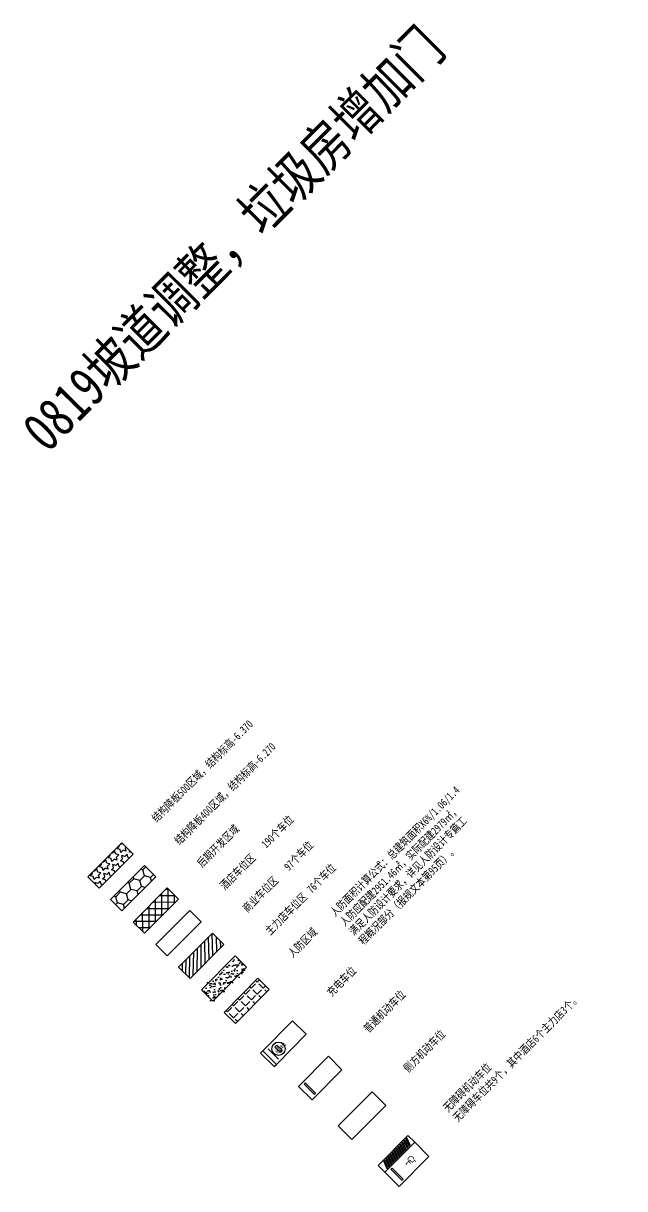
# Model space of a CAD drawing. Extents: x 517381295 to 519272522, y 3499086963 to 3500603577.
# Drawn here: x 518984828 to 519059951, y 3499944142 to 3500089698 of the extents above; entities that cross this region are included whole.
import ezdxf

# ---------------------------------------------------------------- set-up
doc = ezdxf.new("R2010")
doc.units = 0
doc.header["$LTSCALE"] = 1000
doc.header["$MEASUREMENT"] = 0
doc.linetypes.add('CONTINOUS', pattern=[0])
doc.linetypes.add('HIDDEN', pattern=[0.375, 0.25, -0.125])
doc.layers.get('0').update_dxf_attribs({"linetype": 'CONTINUOUS'})
for name, color, linetype in [('__附着_A09-地下室平面_TEN25DG0_设计区$0$AE-ELEV-3', 252, 'CONTINUOUS'), ('A-防火分区-疏散宽度计算表', 7, 'CONTINOUS'), ('AD-NAME-ROOM', 9, 'CONTINUOUS'), ('AE-ABOV', 154, 'HIDDEN'), ('AE-ELEV-3', 252, 'CONTINUOUS'), ('AE-EQPM', 70, 'CONTINUOUS'), ('C-XREF-EXT', 7, 'CONTINUOUS'), ('停车', 254, 'CONTINUOUS')]:
    doc.layers.add(name, color=color, linetype=linetype)
doc.layers.add('修改圈注', color=2, linetype='CONTINUOUS', plot=False)
doc.styles.add('TH-STYLE2', font='STXIHEI.TTF', dxfattribs={"width": 0.7})
doc.styles.add('TH-STYLE3', font='tssdeng.shx', dxfattribs={"width": 0.7, "bigfont": 'tssdchn.shx'})

# ---------------------------------------------------------------- blocks, each defined once
blk = doc.blocks.new('parking lot')
at = {"layer": 'AE-EQPM'}
for p, q in [((-900, 4400), (-900, 4600)), ((-900, 4600), (900, 4600)), ((900, 4400), (-900, 4400)), ((900, 4600), (900, 4400))]:
    blk.add_line(p, q, dxfattribs=at)
blk.add_lwpolyline([(-1200, 0), (-1200, 5300), (1200, 5300), (1200, 0)], close=True, dxfattribs=at)
blk = doc.blocks.new('__附着_A09-地下车库平面图（外参）_TEN24ZPV_设计区$0$无障碍车位')
at = {"layer": 'AE-EQPM'}
for p, q in [((-300, 4500), (-2200, 4500)), ((-2200, 4500), (-2200, 4300)), ((-300, 4500), (-300, 4300)), ((-300, 4300), (-2200, 4300))]:
    blk.add_line(p, q, dxfattribs=at)
for points in [[(-3700, 0), (-2500, 0), (-2500, 5300), (-3700, 5300)], [(-2635, 4790), (-2635, 4610), (-3565, 4252), (-3565, 4431)], [(-2635, 4431), (-2635, 4252), (-3565, 3894), (-3565, 4073)], [(-2500, 5300), (0, 5300), (0, 0), (-2500, 0)], [(-2635, 4073), (-2635, 3894), (-3565, 3536), (-3565, 3715)], [(-2635, 3715), (-2635, 3536), (-3565, 3178), (-3565, 3357)], [(-2635, 3357), (-2635, 3178), (-3565, 2820), (-3565, 2999)], [(-2635, 2999), (-2635, 2820), (-3565, 2462), (-3565, 2641)], [(-2635, 2641), (-2635, 2462), (-3565, 2104), (-3565, 2283)], [(-2635, 2283), (-2635, 2104), (-3565, 1746), (-3565, 1925)], [(-2635, 1925), (-2635, 1746), (-3565, 1388), (-3565, 1567)], [(-2635, 1567), (-2635, 1388), (-3565, 1030), (-3565, 1209)], [(-2635, 1209), (-2635, 1030), (-3565, 672), (-3565, 851)], [(-2635, 851), (-2635, 672), (-3565, 313), (-3565, 493)]]:
    blk.add_lwpolyline(points, close=True, dxfattribs=at)
at = {"layer": 'AE-EQPM', "const_width": 86.8, "elevation": 0}
blk.add_lwpolyline([(-1469, 2188, 1.3235304), (-1038, 1637, -3.4601366)], format="xyb", dxfattribs=at)
blk.add_lwpolyline([(-1390, 2687, 1), (-1304, 2681, 1)], format="xyb", close=True, dxfattribs=at)
for points in [[(-1362, 2624), (-1353, 2031), (-942, 2003), (-922, 1617), (-689, 1647)], [(-1339, 2238), (-988, 2214)]]:
    blk.add_lwpolyline(points, dxfattribs=at)
blk = doc.blocks.new('A$C49682680')
at = {"ltscale": 10}
h = blk.add_hatch(dxfattribs=at)
h.set_pattern_fill('ANSI31', color=8, scale=300)
h.set_pattern_definition([(45, (1052387.85, -2863897.33), (-336.759605, 336.759605), [])])
h.paths.add_polyline_path([(64444, 6789), (70444, 6789), (70444, 4789), (64444, 4789)])
h = blk.add_hatch(dxfattribs=at)
h.set_pattern_fill('砂灰土', color=8, scale=200)
h.set_pattern_definition([(37.5, (1052387.85, -2858019.5), (-25.19734, 770.72951), [0, -608, 0, -680, 0, -650]), (7.5, (1052387.9, -2858019.5), (707.91068, 1128.85843), [0, -328, 0, -548, 0, -210]), (327.5, (1051895.85, -2858019.5), (1245.65674, 2.26362), [0, -200, 0, -720, 0, -940]), (317.5, (1051895.9, -2858019.5), (1202.45064, 351.07023), [0, -100, 0, -472, 0, -540])])
h.paths.add_polyline_path([(64444, 2789), (70444, 2789), (70444, 789), (64444, 789)])
h = blk.add_hatch()
h.set_pattern_fill('ANGLE', color=8, scale=300)
h.set_pattern_definition([(360, (1052387.9, -2894475.6), (-1e-13, 1047.75), [762, -285.75]), (90, (1052387.9, -2894475.6), (-1047.75, -1e-13), [762, -285.75])])
h.paths.add_polyline_path([(64444, -1211), (70444, -1211), (70444, -3211), (64444, -3211)])
for points in [[(64444, 10789), (70444, 10789), (70444, 8789), (64444, 8789)], [(64444, 6789), (70444, 6789), (70444, 4789), (64444, 4789)], [(64444, 2789), (70444, 2789), (70444, 789), (64444, 789)], [(64444, -1211), (70444, -1211), (70444, -3211), (64444, -3211)]]:
    blk.add_lwpolyline(points, close=True, dxfattribs=at)
at = {"layer": '__附着_A09-地下室平面_TEN25DG0_设计区$0$AE-ELEV-3'}
for p, q in [((65111, -8327), (65111, -10153)), ((65968, -9505), (66068, -9505)), ((66018, -8924), (66018, -9024)), ((66018, -9555), (66018, -9455))]:
    blk.add_line(p, q, dxfattribs=at)
for points in [[(64444, -8023), (64044, -8023), (64044, -10423), (64444, -10423)], [(64444, -8023), (64444, -10423), (69744, -10423), (69744, -8023)], [(65834, -8787), (66203, -8787), (66203, -9692), (65834, -9692)], [(65940, -9738), (66097, -9738), (66097, -9692), (65940, -9692)]]:
    blk.add_lwpolyline(points, close=True, dxfattribs=at)
blk.add_circle((66018, -9240), 828, dxfattribs=at)
at = {"layer": 'AE-ELEV-3', "linetype": 'Continuous', "lineweight": 15}
blk.add_lwpolyline([(70444, -21329), (64444, -21329), (64444, -23729), (70444, -23729)], close=True, dxfattribs=at)
at = {"xscale": -1, "rotation": 90}
blk.add_blockref('parking lot', (69744, -15516), dxfattribs=at)
at = {"layer": '停车', "xscale": -1, "rotation": 90.00006161214407}
blk.add_blockref('__附着_A09-地下车库平面图（外参）_TEN24ZPV_设计区$0$无障碍车位', (69744, -32042), dxfattribs=at)
at = {"layer": 'A-防火分区-疏散宽度计算表', "color": 6, "linetype": 'Continuous', "style": 'TH-STYLE2', "width": 0.8}
for s, p in [('酒店车位区', (75294, 9474)), ('190个车位', (82646, 9474)), ('商业车位区', (75294, 5474)), ('97个车位', (82646, 5474)), ('主力店车位区', (75294, 1474)), ('76个车位', (82646, 1474)), ('人防区域', (75294, -2526)), ('人防面积计算公式：总建筑面积X6%%%/1.06/1.4', (82646, -2660)), ('人防应配建2951.46㎡，实际配建2979㎡，', (82646, -4373)), ('满足人防设计要求，详见人防设计专篇工', (82646, -5986)), ('程概况部分（报规文本第95页）。', (82646, -7657)), ('充电车位', (75294, -9388)), ('普通机动车位', (75294, -15841)), ('侧方机动车位', (75294, -22854)), ('无障碍机动车位', (75294, -29866)), ('无障碍车位共9个，其中酒店6个主力店3个。', (75294, -31601))]:
    blk.add_text(s, height=1000, dxfattribs=at).set_placement(p)

msp = doc.modelspace()

# ---------------------------------------------------------------- hatches: boundary and pattern name
at = {"layer": 'AE-ABOV'}
h = msp.add_hatch(dxfattribs=at)
h.set_pattern_fill('STARS', color=8, scale=500)
h.set_pattern_definition([(45.1573, (518839106.9, 3499796143.7), (-487.403, 484.7343), [396.875, -396.875]), (105.1573, (518839106.9, 3499796143.7), (-663.4937, -179.7363), [396.875, -396.875]), (165.1573, (518839003.1, 3499796526.76), (-176.0907, -664.4706), [396.875, -396.875])])
h.paths.add_polyline_path([(518992889.2, 3499983089.3), (518997120.2, 3499987343.6), (518998538.3, 3499985933.2), (518994307.3, 3499981679)])
h = msp.add_hatch(dxfattribs=at)
h.set_pattern_fill('HONEY', color=8, scale=500)
h.set_pattern_definition([(45.1573, (518839106.9, 3499796143.7), (352.1815, 1328.9414), [793.75, -1587.5]), (165.1573, (518839106.9, 3499796143.7), (-1326.9877, -359.4725), [793.75, -1587.5]), (105.1573, (518839106.9, 3499796143.7), (-974.8062, 969.4688), [-1587.5, 793.75])])
h.paths.add_polyline_path([(518995725.4, 3499980268.6), (518999956.3, 3499984522.9), (519001374.4, 3499983112.6), (518997143.5, 3499978858.3)])
at = {"layer": 'C-XREF-EXT'}
h = msp.add_hatch(dxfattribs=at)
h.set_pattern_fill('ANSI37', color=8, scale=500)
h.set_pattern_definition([(90.1573, (518839106.9, 3499796143.7), (-793.747, -2.179), []), (180.1573, (518839106.9, 3499796143.7), (2.179, -793.747), [])])
h.paths.add_polyline_path([(518998561.5, 3499977448), (519002792.5, 3499981702.3), (519004210.6, 3499980291.9), (518999979.6, 3499976037.7)])

# ---------------------------------------------------------------- linework, layer by layer
at = {"layer": 'C-XREF-EXT', "ltscale": 10}
for points in [[(518992889.2, 3499983089.3), (518997120.2, 3499987343.6), (518998538.3, 3499985933.2), (518994307.3, 3499981679)], [(518995725.4, 3499980268.6), (518999956.3, 3499984522.9), (519001374.4, 3499983112.6), (518997143.5, 3499978858.3)], [(518998561.5, 3499977448), (519002792.5, 3499981702.3), (519004210.6, 3499980291.9), (518999979.6, 3499976037.7)]]:
    msp.add_lwpolyline(points, close=True, dxfattribs=at)

# ---------------------------------------------------------------- block references
at = {"layer": 'C-XREF-EXT', "rotation": 45.15729226636613}
msp.add_blockref('A$C49682680', (518963603.4, 3499921325.6), dxfattribs=at)

# ---------------------------------------------------------------- texts
at = {"layer": 'A-防火分区-疏散宽度计算表', "color": 6, "linetype": 'Continuous', "style": 'TH-STYLE2', "width": 0.8}
for s, p in [('结构降板500区域，结构标高-6.370', (519001471.7, 3499989854.7)), ('结构降板400区域，结构标高-6.270', (519004307.9, 3499987034.1)), ('后期开发区域', (519007144.1, 3499984213.4))]:
    msp.add_text(s, height=1000, rotation=45.157295, dxfattribs=at).set_placement(p)
at = {"layer": 'AD-NAME-ROOM', "style": 'TH-STYLE3', "width": 0.7}
msp.add_text('充电车位', height=450, rotation=45.157303, dxfattribs=at).set_placement((519016571.3, 3499960924))
at = {"layer": '修改圈注', "color": 2, "style": 'TH-STYLE2', "width": 0.8}
msp.add_text('0819坡道调整，垃圾房增加门', height=5000, rotation=45.157295, dxfattribs=at).set_placement((518987819.8, 3500035905))

doc.saveas('drawing.dxf')
